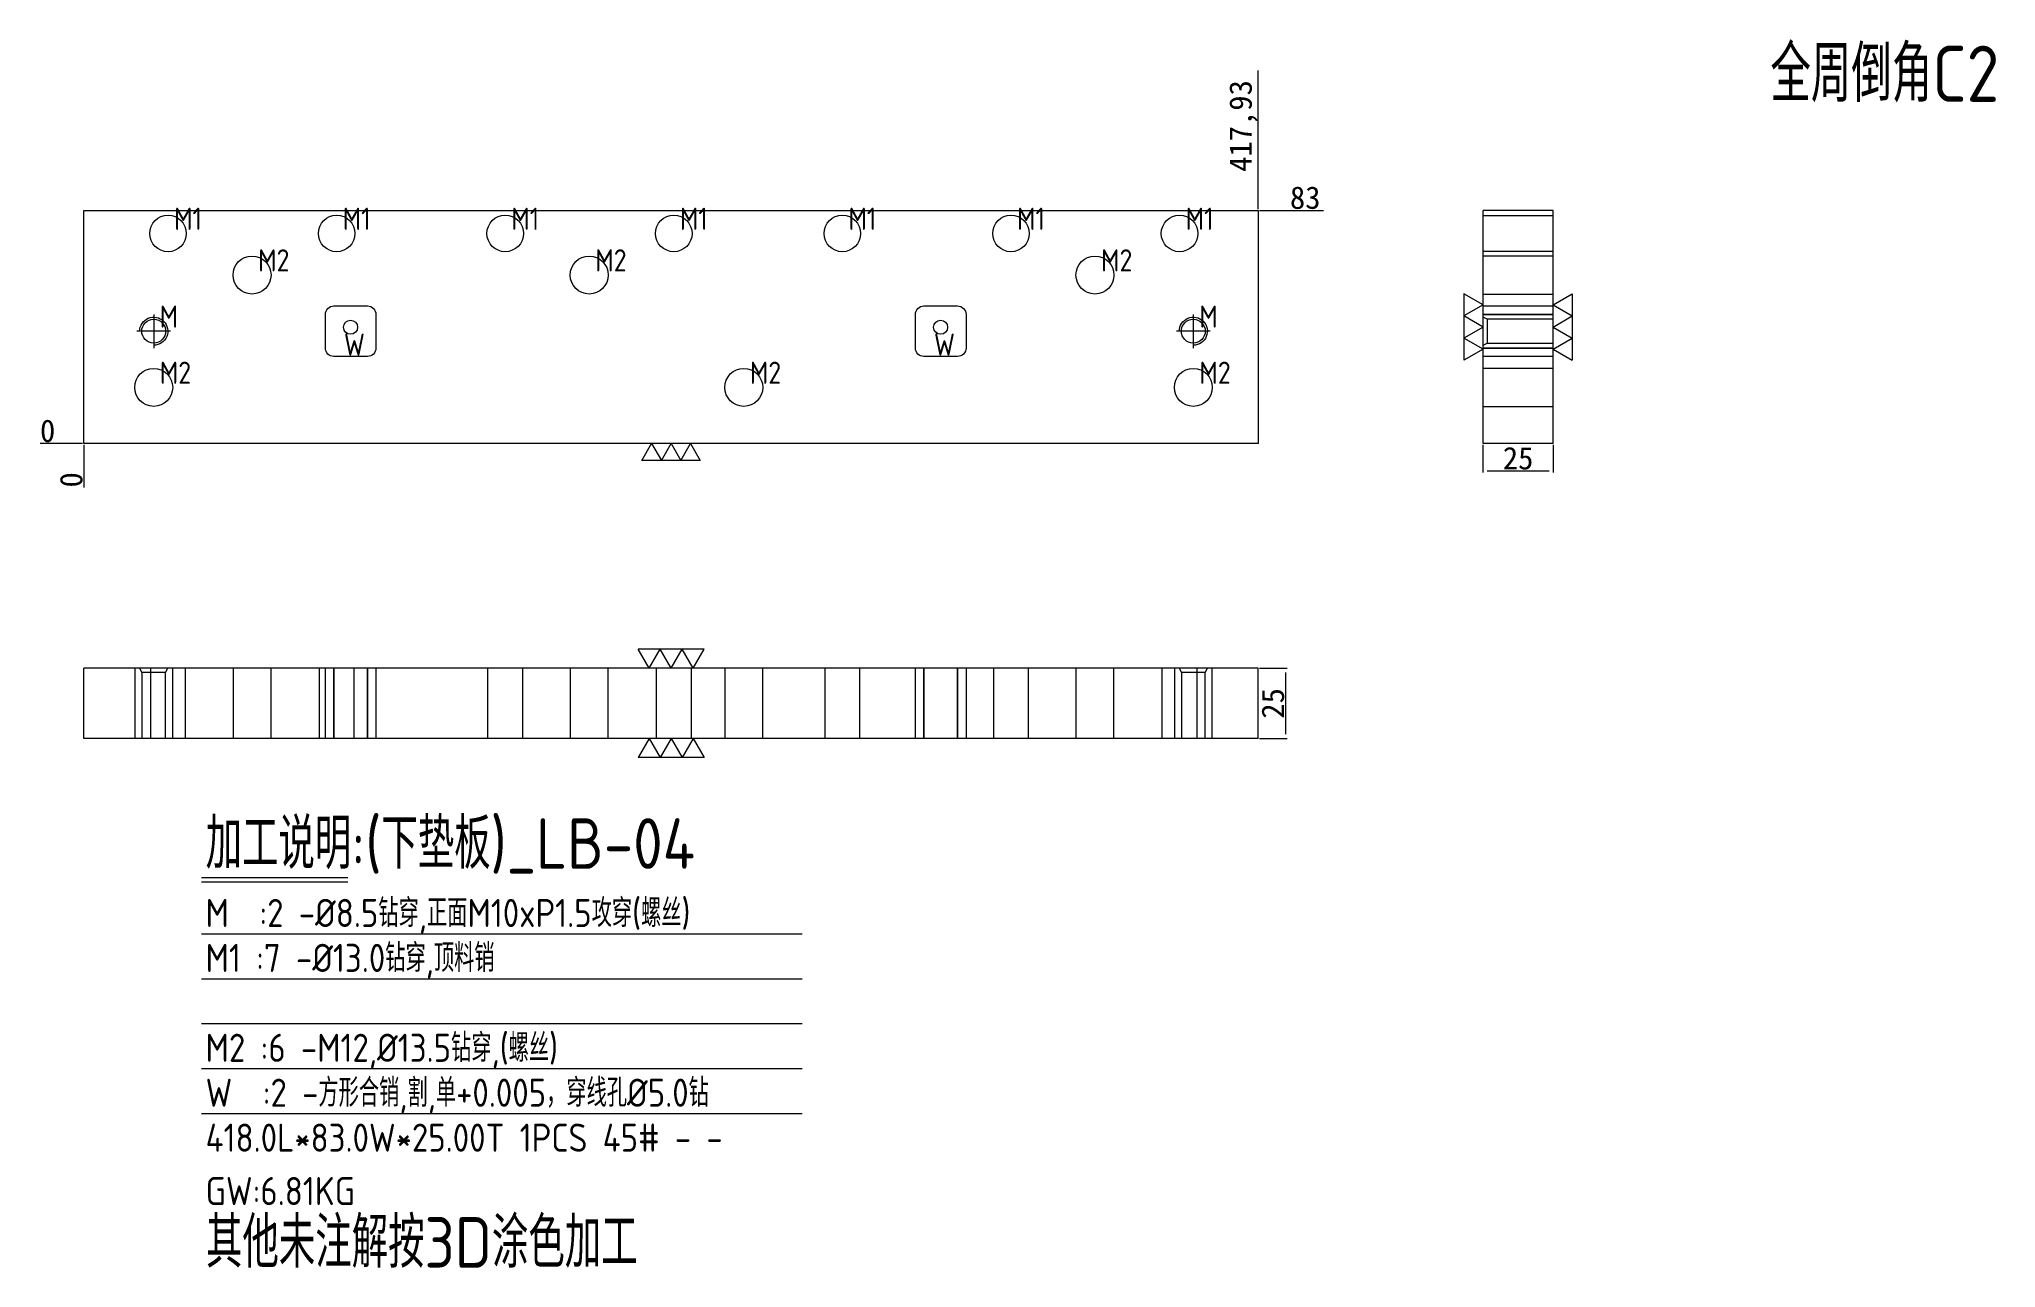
# Model space of a CAD drawing. Header units: millimetres. Extents: x 12569 to 13266, y 34148 to 34585.
import ezdxf

# ---------------------------------------------------------------- set-up
doc = ezdxf.new("R2010")
doc.units = ezdxf.units.MM
doc.linetypes.add('DASHED', pattern=[0])
doc.layers.add('dim', color=4, linetype='Continuous')
doc.layers.add('dim_temp', color=161, linetype='Continuous', lineweight=9)
doc.layers.add('LB', color=7, linetype='Continuous', true_color=0xffffff)
doc.layers.add('U1', color=7, linetype='Continuous', true_color=0xffffff)
doc.styles.add('_PUG_ERP', font='txt')
doc.styles.add('gbenor', font='gbenor.shx', dxfattribs={"bigfont": 'gbcbig'})
doc.dimstyles.new('_PUG_ERP', dxfattribs={"dimtxt": 8, "dimasz": 1.5, "dimexe": 0.5, "dimexo": 0.5, "dimgap": 0.5, "dimtad": 1, "dimtxsty": '_PUG_ERP', "dimblk": 'CLOSEDBLANK', "dimcen": 0, "dimclrd": 4, "dimclre": 4, "dimclrt": 3, "dimazin": 3, "dimtfac": 1, "dimtmove": 0, "dimatfit": 3, "dimldrblk": 'CLOSEDBLANK', "dimlwd": 9, "dimlwe": 9})

# ---------------------------------------------------------------- blocks, each defined once
blk = doc.blocks.new('*D1266')
at = {"layer": 'Defpoints', "color": 0}
for p in [(13003.21, 34524.33), (13012.96, 34524.33), (12585.29, 34441.33)]:
    blk.add_point(p, dxfattribs=at)
at = {"layer": 'dim_temp', "color": 4, "lineweight": 9}
blk.add_line((13003.71, 34524.33), (13026.42, 34524.33), dxfattribs=at)
at = {"layer": 'dim_temp', "color": 3, "lineweight": 18, "insert": (13019.94, 34528.83), "char_height": 8, "attachment_point": 5, "style": '_PUG_ERP'}
blk.add_mtext('83', dxfattribs=at)
blk = doc.blocks.new('_ClosedBlank')
blk = doc.blocks.new('*D1267')
at = {"layer": 'Defpoints', "color": 0}
for p in [(12575.54, 34441.33), (12585.29, 34441.33), (12585.29, 34441.33)]:
    blk.add_point(p, dxfattribs=at)
at = {"layer": 'dim_temp', "color": 4, "lineweight": 9}
blk.add_line((12584.79, 34441.33), (12569.7, 34441.33), dxfattribs=at)
at = {"layer": 'dim_temp', "color": 3, "lineweight": 18, "insert": (12572.37, 34445.83), "char_height": 8, "attachment_point": 5, "style": '_PUG_ERP'}
blk.add_mtext('0', dxfattribs=at)
blk = doc.blocks.new('*D1268')
at = {"layer": 'Defpoints', "color": 0}
for p in [(12585.29, 34441.33), (12585.29, 34441.33), (12585.29, 34431.58)]:
    blk.add_point(p, dxfattribs=at)
at = {"layer": 'dim_temp', "color": 4, "lineweight": 9}
blk.add_line((12585.29, 34440.83), (12585.29, 34425.75), dxfattribs=at)
at = {"layer": 'dim_temp', "color": 3, "lineweight": 18, "insert": (12580.79, 34428.42), "char_height": 8, "attachment_point": 5, "rotation": 90, "style": '_PUG_ERP'}
blk.add_mtext('0', dxfattribs=at)
blk = doc.blocks.new('*D1269')
at = {"layer": 'Defpoints', "color": 0}
for p in [(13003.21, 34534.08), (13003.21, 34524.33), (12585.29, 34441.33)]:
    blk.add_point(p, dxfattribs=at)
at = {"layer": 'dim_temp', "color": 4, "lineweight": 9}
for p, q in [((13003.21, 34531.08), (13003.21, 34574.2)), ((13003.21, 34528.08), (13003.21, 34531.08)), ((13003.21, 34524.83), (13003.21, 34528.08))]:
    blk.add_line(p, q, dxfattribs=at)
at = {"layer": 'dim_temp', "color": 3, "lineweight": 18, "insert": (12997.95, 34554.39), "char_height": 8, "attachment_point": 5, "rotation": 90, "style": '_PUG_ERP'}
blk.add_mtext('417,93', dxfattribs=at)
blk = doc.blocks.new('*D1270')
at = {"layer": 'Defpoints', "color": 0}
for p in [(13003.21, 34361.33), (13003.21, 34336.33), (13012.96, 34336.33)]:
    blk.add_point(p, dxfattribs=at)
at = {"layer": 'dim_temp', "color": 4, "lineweight": 9}
for p, q in [((13003.71, 34361.33), (13013.46, 34361.33)), ((13012.96, 34359.83), (13012.96, 34337.83)), ((13003.71, 34336.33), (13013.46, 34336.33))]:
    blk.add_line(p, q, dxfattribs=at)
at = {"layer": 'dim_temp', "color": 3, "lineweight": 18, "insert": (13008.46, 34348.83), "char_height": 8, "attachment_point": 5, "rotation": 90, "style": '_PUG_ERP'}
blk.add_mtext('25', dxfattribs=at)
blk = doc.blocks.new('*D1271')
at = {"layer": 'Defpoints', "color": 0}
for p in [(13083.21, 34441.33), (13108.21, 34441.33), (13108.21, 34431.58)]:
    blk.add_point(p, dxfattribs=at)
at = {"layer": 'dim_temp', "color": 4, "lineweight": 9}
for p, q in [((13083.21, 34440.83), (13083.21, 34431.08)), ((13108.21, 34440.83), (13108.21, 34431.08)), ((13084.71, 34431.58), (13106.71, 34431.58))]:
    blk.add_line(p, q, dxfattribs=at)
at = {"layer": 'dim_temp', "color": 3, "lineweight": 18, "insert": (13095.71, 34436.08), "char_height": 8, "attachment_point": 5, "style": '_PUG_ERP'}
blk.add_mtext('25', dxfattribs=at)

msp = doc.modelspace()

# ---------------------------------------------------------------- linework, layer by layer
at = {"layer": 'dim', "color": 20, "linetype": 'Continuous', "lineweight": 18}
for p, q in [((13083.213, 34490.669), (13076.427, 34494.587)), ((13076.427, 34494.587), (13076.427, 34471.079)), ((13108.213, 34490.669), (13114.999, 34494.587)), ((13114.999, 34494.587), (13114.999, 34471.079)), ((13083.213, 34490.669), (13076.427, 34486.751)), ((13083.213, 34482.833), (13076.427, 34486.751)), ((13108.213, 34490.669), (13114.999, 34486.751)), ((13108.213, 34482.833), (13114.999, 34486.751)), ((13083.213, 34482.833), (13076.427, 34478.915)), ((13083.213, 34474.997), (13076.427, 34478.915)), ((13108.213, 34482.833), (13114.999, 34478.915)), ((13108.213, 34474.997), (13114.999, 34478.915)), ((13083.213, 34474.997), (13076.427, 34471.079)), ((13108.213, 34474.997), (13114.999, 34471.079)), ((12786.413, 34361.333), (12782.495, 34368.119)), ((12806.004, 34368.119), (12782.495, 34368.119)), ((12786.413, 34361.333), (12790.331, 34368.119)), ((12794.249, 34361.333), (12790.331, 34368.119)), ((12794.249, 34361.333), (12798.167, 34368.119)), ((12802.085, 34361.333), (12798.167, 34368.119)), ((12802.085, 34361.333), (12806.004, 34368.119)), ((12786.413, 34336.333), (12782.495, 34329.547)), ((12786.413, 34336.333), (12790.331, 34329.547)), ((12794.249, 34336.333), (12790.331, 34329.547)), ((12794.249, 34336.333), (12798.167, 34329.547)), ((12802.085, 34336.333), (12798.167, 34329.547)), ((12802.085, 34336.333), (12806.004, 34329.547)), ((12806.004, 34329.547), (12782.495, 34329.547))]:
    msp.add_line(p, q, dxfattribs=at)
at = {"layer": 'dim', "color": 8, "linetype": 'Continuous', "lineweight": 18}
for p, q in [((12627.078, 34286.833), (12679.242, 34286.833)), ((12627.078, 34285.333), (12679.242, 34285.333)), ((12627.078, 34266.833), (12840.918, 34266.833)), ((12627.078, 34250.833), (12840.918, 34250.833)), ((12627.078, 34234.833), (12840.918, 34234.833)), ((12627.078, 34234.833), (12840.918, 34234.833)), ((12627.078, 34218.833), (12840.918, 34218.833)), ((12627.078, 34202.833), (12840.918, 34202.833))]:
    msp.add_line(p, q, dxfattribs=at)
at = {"layer": 'dim', "lineweight": 18}
msp.add_lwpolyline([(12783.857, 34435.333), (12787.321, 34441.333), (12790.785, 34435.333), (12794.249, 34441.333), (12797.713, 34435.333), (12801.178, 34441.333), (12804.642, 34435.333), (12783.857, 34435.333)], close=True, dxfattribs=at)
at = {"layer": 'LB', "color": 135, "linetype": 'Continuous', "lineweight": 18}
for p, q in [((13108.213, 34524.333), (13083.213, 34524.333)), ((13083.213, 34441.333), (13083.213, 34524.333)), ((13108.213, 34441.333), (13108.213, 34524.333)), ((13108.213, 34441.333), (13083.213, 34441.333)), ((12585.286, 34336.333), (12585.286, 34361.333)), ((13003.213, 34361.333), (12585.286, 34361.333)), ((13003.213, 34336.333), (13003.213, 34361.333)), ((13003.213, 34336.333), (12585.286, 34336.333))]:
    msp.add_line(p, q, dxfattribs=at)
at = {"layer": 'LB', "color": 5, "linetype": 'DASHED', "lineweight": 13, "ltscale": 0.419673}
for p, q in [((13108.213, 34522.386), (13083.213, 34522.386)), ((13083.213, 34509.881), (13108.213, 34509.881)), ((13084.707, 34485.586), (13083.213, 34486.333)), ((13108.213, 34485.586), (13084.707, 34485.586)), ((13084.707, 34485.586), (13084.707, 34481.333)), ((13084.707, 34481.333), (13084.707, 34477.08)), ((13083.213, 34476.333), (13084.707, 34477.08)), ((13084.707, 34477.08), (13108.213, 34477.08)), ((12605.113, 34361.333), (12605.86, 34359.839)), ((12608.961, 34361.333), (12608.961, 34336.333)), ((12614.366, 34359.839), (12615.113, 34361.333)), ((12621.466, 34336.333), (12621.466, 34361.333)), ((12668.961, 34361.333), (12668.961, 34336.333)), ((12681.466, 34336.333), (12681.466, 34361.333)), ((12728.961, 34361.333), (12728.961, 34336.333)), ((12741.466, 34336.333), (12741.466, 34361.333)), ((12788.961, 34361.333), (12788.961, 34336.333)), ((12801.466, 34336.333), (12801.466, 34361.333)), ((12848.961, 34361.333), (12848.961, 34336.333)), ((12861.466, 34336.333), (12861.466, 34361.333)), ((12908.961, 34361.333), (12908.961, 34336.333)), ((12921.466, 34336.333), (12921.466, 34361.333)), ((12968.961, 34361.333), (12968.961, 34336.333)), ((12975.113, 34361.333), (12975.86, 34359.839)), ((12981.466, 34336.333), (12981.466, 34361.333)), ((12984.366, 34359.839), (12985.113, 34361.333)), ((12605.86, 34359.839), (12605.86, 34336.333)), ((12614.366, 34359.839), (12605.86, 34359.839)), ((12614.366, 34336.333), (12614.366, 34359.839)), ((12975.86, 34359.839), (12975.86, 34336.333)), ((12984.366, 34359.839), (12975.86, 34359.839)), ((12984.366, 34336.333), (12984.366, 34359.839))]:
    msp.add_line(p, q, dxfattribs=at)
at = {"layer": 'LB', "color": 31, "linetype": 'DASHED', "lineweight": 13, "ltscale": 0.419673}
for p, q in [((13108.213, 34508.087), (13083.213, 34508.087)), ((13083.213, 34494.58), (13108.213, 34494.58)), ((13108.213, 34468.087), (13083.213, 34468.087)), ((13083.213, 34454.58), (13108.213, 34454.58)), ((12603.36, 34361.333), (12603.36, 34336.333)), ((12616.867, 34336.333), (12616.867, 34361.333)), ((12638.36, 34361.333), (12638.36, 34336.333)), ((12651.867, 34336.333), (12651.867, 34361.333)), ((12758.36, 34361.333), (12758.36, 34336.333)), ((12771.867, 34336.333), (12771.867, 34361.333)), ((12813.36, 34361.333), (12813.36, 34336.333)), ((12826.867, 34336.333), (12826.867, 34361.333)), ((12938.36, 34361.333), (12938.36, 34336.333)), ((12951.867, 34336.333), (12951.867, 34361.333)), ((12973.36, 34361.333), (12973.36, 34336.333)), ((12986.867, 34336.333), (12986.867, 34361.333))]:
    msp.add_line(p, q, dxfattribs=at)
at = {"layer": 'LB', "color": 1, "linetype": 'DASHED', "lineweight": 13, "ltscale": 0.419673}
msp.add_line((13083.213, 34490.333), (13108.213, 34490.333), dxfattribs=at)
at = {"layer": 'LB', "color": 155, "linetype": 'DASHED', "lineweight": 13, "ltscale": 0.419673}
for p, q in [((13083.213, 34487.333), (13108.213, 34487.333)), ((13108.213, 34487.333), (13083.213, 34487.333)), ((13083.213, 34487.333), (13108.213, 34487.333)), ((13108.213, 34487.333), (13083.213, 34487.333)), ((13108.213, 34475.333), (13083.213, 34475.333)), ((13083.213, 34475.333), (13108.213, 34475.333)), ((13108.213, 34475.333), (13083.213, 34475.333)), ((13083.213, 34475.333), (13108.213, 34475.333)), ((12674.213, 34336.333), (12674.213, 34361.333)), ((12674.213, 34361.333), (12674.213, 34336.333)), ((12686.213, 34361.333), (12686.213, 34336.333)), ((12686.213, 34336.333), (12686.213, 34361.333)), ((12884.213, 34336.333), (12884.213, 34361.333)), ((12884.213, 34361.333), (12884.213, 34336.333)), ((12896.213, 34361.333), (12896.213, 34336.333)), ((12896.213, 34336.333), (12896.213, 34361.333))]:
    msp.add_line(p, q, dxfattribs=at)
at = {"layer": 'LB', "color": 135, "linetype": 'DASHED', "lineweight": 13, "ltscale": 0.419673}
for p, q in [((13108.213, 34472.333), (13083.213, 34472.333)), ((12671.213, 34336.333), (12671.213, 34361.333)), ((12689.213, 34361.333), (12689.213, 34336.333)), ((12881.213, 34336.333), (12881.213, 34361.333)), ((12899.213, 34361.333), (12899.213, 34336.333))]:
    msp.add_line(p, q, dxfattribs=at)
at = {"layer": 'LB', "color": 135, "lineweight": 18}
msp.add_lwpolyline([(12585.286, 34524.333), (13003.213, 34524.333), (13003.213, 34441.333), (12585.286, 34441.333)], close=True, dxfattribs=at)
at = {"layer": 'LB', "color": 42, "lineweight": 18}
for points in [[(12605.113, 34481.333, -2.4142136), (12610.113, 34476.333)], [(12975.113, 34481.333, -2.4142136), (12980.113, 34476.333)]]:
    msp.add_lwpolyline(points, format="xyb", dxfattribs=at)
at = {"layer": 'LB', "color": 1, "lineweight": 18}
for points in [[(12610.113, 34487.333), (12610.113, 34475.333)], [(12980.113, 34487.333), (12980.113, 34475.333)], [(12616.113, 34481.333), (12604.113, 34481.333)], [(12986.113, 34481.333), (12974.113, 34481.333)]]:
    msp.add_lwpolyline(points, dxfattribs=at)
for points in [[(12674.213, 34490.333), (12686.213, 34490.333, -0.4142136), (12689.213, 34487.333), (12689.213, 34475.333, -0.4142136), (12686.213, 34472.333), (12674.213, 34472.333, -0.4142136), (12671.213, 34475.333), (12671.213, 34487.333, -0.4142136)], [(12884.213, 34490.333), (12896.213, 34490.333, -0.4142136), (12899.213, 34487.333), (12899.213, 34475.333, -0.4142136), (12896.213, 34472.333), (12884.213, 34472.333, -0.4142136), (12881.213, 34475.333), (12881.213, 34487.333, -0.4142136)]]:
    msp.add_lwpolyline(points, format="xyb", close=True, dxfattribs=at)
at = {"layer": 'LB', "color": 3, "linetype": 'Continuous', "lineweight": 18}
for centre in [(12615.213, 34516.133), (12675.213, 34516.133), (12735.213, 34516.133), (12795.213, 34516.133), (12855.213, 34516.133), (12915.213, 34516.133), (12975.213, 34516.133)]:
    msp.add_circle(centre, 6.5, dxfattribs=at)
at = {"layer": 'LB', "color": 42, "linetype": 'Continuous', "lineweight": 18}
for centre, radius in [((12645.113, 34501.333), 6.753), ((12765.113, 34501.333), 6.753), ((12945.113, 34501.333), 6.753), ((12610.113, 34481.333), 4.253), ((12680.186, 34482.733), 2.5), ((12890.186, 34482.733), 2.5), ((12980.113, 34481.333), 4.253), ((12610.113, 34461.333), 6.753), ((12820.113, 34461.333), 6.753), ((12980.113, 34461.333), 6.753)]:
    msp.add_circle(centre, radius, dxfattribs=at)

# ---------------------------------------------------------------- texts
at = {"layer": 'dim', "color": 4, "lineweight": 18, "style": 'gbenor'}
for s, height, p in [('M1', 7.9, (12617.378, 34517.408)), ('M1', 7.9, (12677.378, 34517.408)), ('M1', 7.9, (12737.378, 34517.408)), ('M1', 7.9, (12797.378, 34517.408)), ('M1', 7.9, (12857.378, 34517.408)), ('M1', 7.9, (12917.378, 34517.408)), ('M1', 7.9, (12977.378, 34517.408)), ('M2', 7.9, (12647.273, 34502.606)), ('M2', 7.9, (12767.273, 34502.606)), ('M2', 7.9, (12947.273, 34502.606)), ('M', 7.9, (12612.238, 34482.588)), ('M', 7.9, (12982.238, 34482.588)), ('W', 7.9, (12677.783, 34472.638)), ('W', 7.9, (12887.783, 34472.638)), ('M2', 7.9, (12612.273, 34462.606)), ('M2', 7.9, (12822.273, 34462.606)), ('M2', 7.9, (12982.273, 34462.606)), ('加工说明:(下垫板)_LB-04', 18, (12628.598, 34289.94)), ('M  :2 -%%c8.5钻穿,正面M10xP1.5攻穿(螺丝)', 10, (12628.578, 34269.226)), ('M1 :7 -%%c13.0钻穿,顶料销', 10, (12628.578, 34253.226)), ('M2 :6 -M12,%%c13.5钻穿,(螺丝)', 10, (12628.578, 34221.226)), ('418.0L*83.0W*25.00T 1PCS 45# - - ', 10, (12628.578, 34189.226)), ('GW:6.81KG ', 10, (12628.578, 34170.226))]:
    msp.add_text(s, height=height, dxfattribs=at).set_placement(p)
at = {"layer": 'dim', "color": 1, "lineweight": 18, "style": 'gbenor'}
msp.add_text('W  :2 -方形合销,割,单+0.005，穿线孔%%c5.0钻', height=10, dxfattribs=at).set_placement((12628.578, 34205.226))
at = {"layer": 'dim', "color": 21, "lineweight": 18, "style": 'gbenor'}
msp.add_text('其他未注解按3D涂色加工', height=18, dxfattribs=at).set_placement((12628.746, 34147.94))
at = {"layer": 'U1', "color": 3, "lineweight": 18, "style": 'gbenor'}
msp.add_text('全周倒角C2', height=20, dxfattribs=at).set_placement((13185.488, 34562.975))

# ---------------------------------------------------------------- dimensions: what is measured, and where the dimension line sits
at = {"layer": 'dim_temp', "lineweight": 18}
for feature_location, offset, dtype, origin, picture, middle in [((13003.213, 34524.333), (0, 9.75), 1, (12585.286, 34441.333), '*D1269', (12997.951, 34554.393)), ((13003.213, 34524.333), (9.75, 0), 0, (12585.286, 34441.333), '*D1266', (13019.939, 34528.833)), ((12585.285590521, 34441.333232067), (-9.75, 0), 0, (12585.285590521, 34441.333232067), '*D1267', (12572.368923854, 34445.833232067)), ((12585.285590521, 34441.333232067), (0, -9.75), 1, (12585.285590521, 34441.333232067), '*D1268', (12580.785590521, 34428.4165654))]:
    dim = msp.add_ordinate_dim(feature_location=feature_location, offset=offset, dtype=dtype, origin=origin, dimstyle='_PUG_ERP', dxfattribs=at)
    dim.commit()
    dim.dimension.update_dxf_attribs({"geometry": picture, "text_midpoint": middle})
dim = msp.add_linear_dim(base=(13108.213, 34431.583), p1=(13083.213, 34441.333), p2=(13108.213, 34441.333), dimstyle='_PUG_ERP', dxfattribs=at)
dim.commit()
dim.dimension.update_dxf_attribs({"geometry": '*D1271', "text_midpoint": (13095.713, 34436.083)})
dim = msp.add_linear_dim(base=(13012.963, 34336.333), p1=(13003.213, 34361.333), p2=(13003.213, 34336.333), angle=90, dimstyle='_PUG_ERP', dxfattribs=at)
dim.commit()
dim.dimension.update_dxf_attribs({"geometry": '*D1270', "text_midpoint": (13008.463, 34348.833)})

doc.saveas('drawing.dxf')
